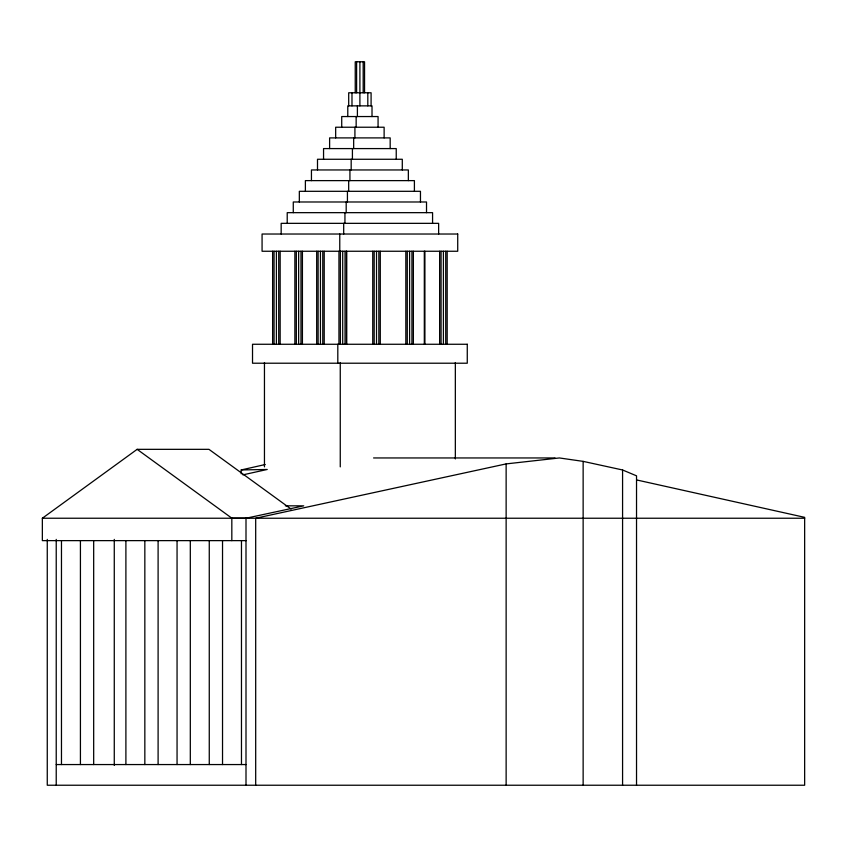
<?xml version="1.0" encoding="UTF-8"?>
<svg xmlns="http://www.w3.org/2000/svg" width="847" height="847" viewBox="0 0 847 847"><rect width="100%" height="100%" fill="white"/><g stroke="black" fill="none" stroke-linecap="round" stroke-linejoin="round"><path stroke-width="1.27" d="M246.212 540.63L42.35 540.63L42.35 518.237L137.14 449.334L208.955 449.334L291.103 509.047M241.215 473.865L241.215 469.947L265.227 464.527M242.898 474.86L267.229 469.471L241.215 469.947M636.531 785.233L636.531 475.834L622.577 469.979L583.138 461.371L559.391 457.952L506.135 463.902L255.688 518.237L255.688 785.233M373.569 457.952L555.018 457.952M42.35 518.237L804.65 518.237M56.23 764.555L246.001 764.555M285.323 505.828L303.745 505.839L246.001 518.237L246.001 785.233M137.14 449.334L231.824 518.163L247.515 518.173M637.05 480.037L804.65 517.348L804.65 785.233L47.263 785.233L47.263 539.391M622.577 469.979L622.577 785.233M583.138 461.371L583.138 785.233M506.135 463.902L506.135 785.233M455.337 362.527L455.337 458.958M447.174 251.252L447.174 344.263M445.734 251.252L445.734 344.263M443.405 251.252L443.405 344.263M441.075 251.252L441.075 344.263M439.635 251.252L439.635 344.263M438.64 234.026L438.64 223.343L281.162 223.343L281.162 234.026M432.573 223.343L432.573 212.661L287.218 212.661L287.218 223.343M426.517 212.661L426.517 201.988L293.274 201.988L293.274 212.661M424.908 251.252L424.908 344.263M424.315 251.252L424.315 344.263M420.461 201.988L420.461 191.306L299.33 191.306L299.33 201.988M414.405 191.306L414.405 180.623L305.386 180.623L305.386 191.306M413.368 251.252L413.368 344.263M411.928 251.252L411.928 344.263M409.599 251.252L409.599 344.263M408.349 180.623L408.349 169.951L311.442 169.951L311.442 180.623M407.269 251.252L407.269 344.263M405.829 251.252L405.829 344.263M402.293 169.951L402.293 159.268L317.498 159.268L317.498 169.951M396.237 159.268L396.237 148.585L323.554 148.585L323.554 159.268M390.181 148.585L390.181 137.902L329.61 137.902L329.61 148.585M384.125 137.902L384.125 127.23L335.666 127.23L335.666 137.902M380.282 251.252L380.282 344.263M378.842 251.252L378.842 344.263M378.069 127.23L378.069 116.547L341.722 116.547L341.722 127.23M376.513 251.252L376.513 344.263M374.183 251.252L374.183 344.263M372.744 251.252L372.744 344.263M372.013 116.547L372.013 105.864L347.778 105.864L347.778 116.547M371.092 105.864L371.092 92.778L348.699 92.778L348.699 105.864M367.81 92.778L367.81 105.864M364.549 92.778L364.549 61.767L355.242 61.767L355.242 92.778M363.183 61.767L363.183 92.778M359.901 61.767L359.901 105.864M357.402 105.864L357.402 116.547M356.608 61.767L356.608 92.778M356.153 116.547L356.153 127.23M354.914 127.23L354.914 137.902M353.665 137.902L353.665 148.585M352.416 148.585L352.416 159.268M351.981 92.778L351.981 105.864M351.177 159.268L351.177 169.951M349.927 169.951L349.927 180.623M348.678 180.623L348.678 191.306M347.429 191.306L347.429 201.988M346.635 251.252L346.635 344.263M346.476 251.252L346.476 344.263M346.19 201.988L346.19 212.661M344.941 212.661L344.941 223.343M345.036 251.252L345.036 344.263M343.691 223.343L343.691 234.026M342.707 251.252L342.707 344.263M340.388 251.252L340.388 344.263M340.261 362.527L340.261 466.877M339.763 234.026L339.763 251.252M338.948 251.252L338.948 344.263M337.805 344.263L337.805 363.215M324.21 251.252L324.21 344.263M322.771 251.252L322.771 344.263M320.441 251.252L320.441 344.263M318.112 251.252L318.112 344.263M316.683 251.252L316.683 344.263M302.421 251.252L302.421 344.263M300.981 251.252L300.981 344.263M298.652 251.252L298.652 344.263M296.323 251.252L296.323 344.263M294.883 251.252L294.883 344.263M280.156 251.252L280.156 344.263M278.716 251.252L278.716 344.263M276.387 251.252L276.387 344.263M274.057 251.252L274.057 344.263M272.618 251.252L272.618 344.263M264.455 362.527L264.455 466.877M241.469 540.63L241.469 764.555M231.824 518.163L231.824 540.63M222.528 540.63L222.528 764.555M209.262 540.63L209.262 764.555M190.31 540.63L190.31 764.555M177.055 540.63L177.055 764.555M158.103 540.63L158.103 764.555M144.837 540.63L144.837 764.555M125.896 540.63L125.896 764.555M114.271 539.391L114.271 765.402M93.678 540.63L93.678 764.555M80.423 540.63L80.423 764.555M61.471 540.63L61.471 764.555M56.23 539.391L56.23 785.233M457.719 234.026L262.072 234.026L262.072 251.252L457.719 251.252L457.719 234.026M467.269 344.263L252.522 344.263L252.522 363.215L467.269 363.215L467.269 344.263"/></g></svg>
